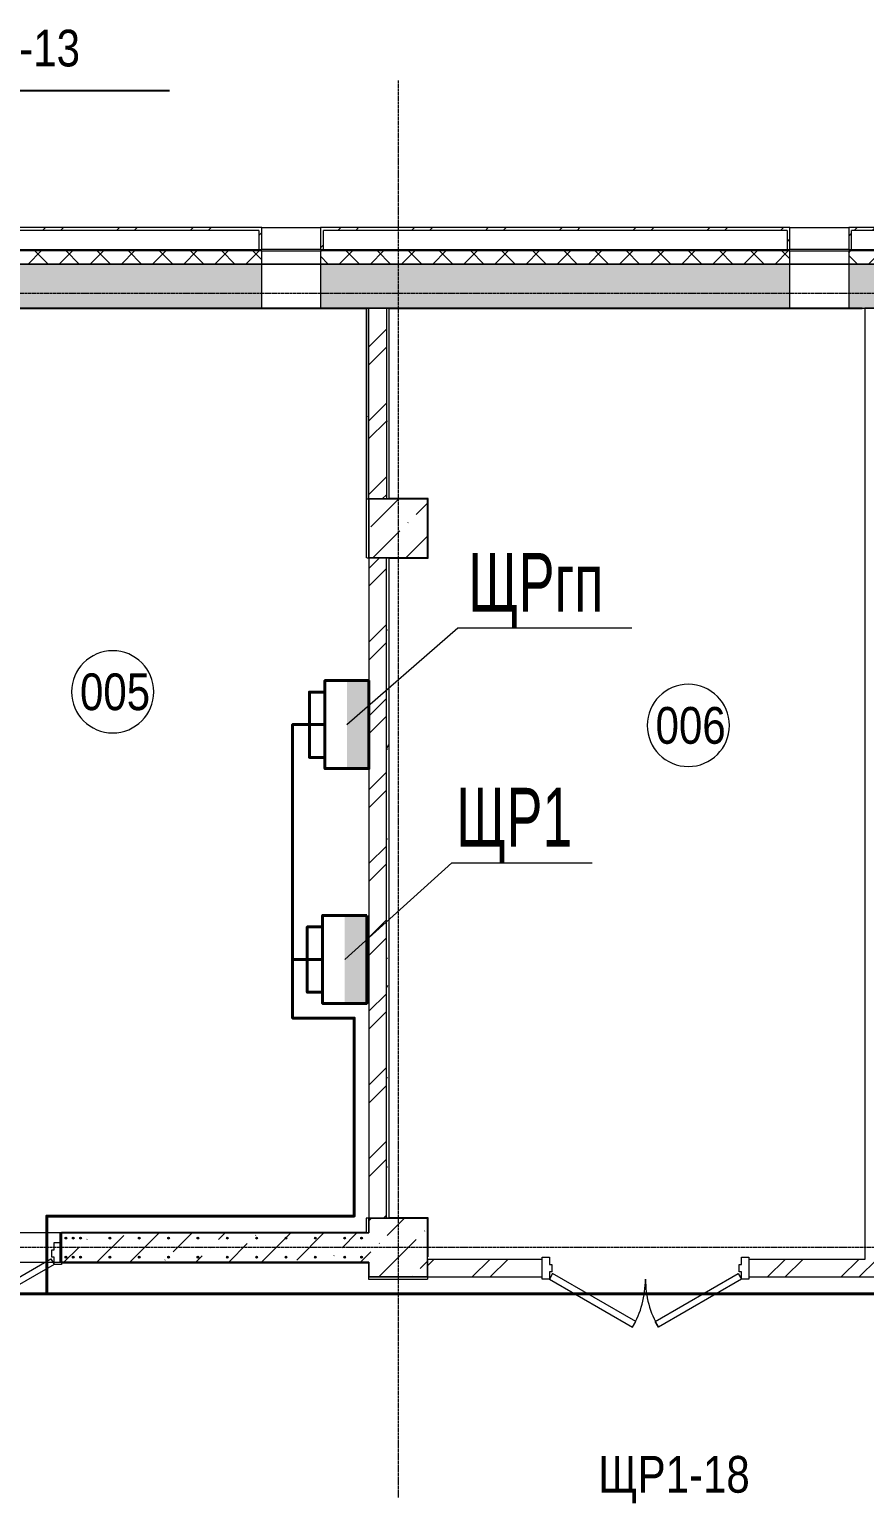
# Model space of a CAD drawing. Header units: metres. Extents: x -93142 to 227756, y -64772 to 286334.
# Drawn here: x 45548 to 51243, y -48929 to -38985 of the extents above; entities that cross this region are included whole.
import ezdxf
from ezdxf import colors
from ezdxf.entities.mleader import LeaderData, LeaderLine
from ezdxf.math import Vec2, Vec3

# ---------------------------------------------------------------- set-up
doc = ezdxf.new("R2010")
doc.units = ezdxf.units.M
doc.linetypes.add('ADSK_Линия сетки', pattern=[21, 12, -3, 3, -3])
doc.linetypes.add('Сверху_2_', pattern=[3.96875, 2.38125, -1.5875])
for name, color, linetype, lineweight in [('A-AREA-IDEN', 7, 'Continuous', 9), ('A-DETL-GENF', 7, 'Continuous', 5), ('A-DOOR', 7, 'Continuous', 5), ('A-DOOR-FRAM', 7, 'Continuous', 13), ('A-FLOR', 7, 'Continuous', 5), ('A-GLAZ', 7, 'Continuous', 5), ('A-WALL', 7, 'Continuous', 5), ('A-WALL-PATT', 7, 'Continuous', 18), ('I-WALL', 7, 'Continuous', 5), ('nadpisi', 84, 'Continuous', 13), ('S-COLS', 7, 'Continuous', 5), ('S-GRID', 7, 'Continuous', 9), ('S-RBAR', 7, 'Continuous', 5), ('раб осв', 7, 'Continuous', 40), ('ЭЛ', 250, 'Continuous', 50), ('Эл-свет раб.', 5, 'Continuous', 50), ('ЭЛ.сети', 5, 'Continuous', 100), ('ЭОМ', 7, 'Continuous', 40)]:
    doc.layers.add(name, color=color, linetype=linetype, lineweight=lineweight)
doc.styles.add('Arial', font='ARIALN.TTF', dxfattribs={"width": 0.8, "height": 2.5})
doc.styles.add('GOST Common_I_1', font='ARIALN.TTF', dxfattribs={"height": 300})
doc.styles.add('STYLE1', font='ARIALN.TTF', dxfattribs={"height": 250})
pattern_1 = [(45, (0, 0), (84.19025, 308.69666), [396.875, -79.375, 3.353, -76.022])]
pattern_2 = [(45, (0, 0), (-251.4472, 251.4472), []), (45, (0, 381), (-251.4472, 251.4472), [])]
pattern_3 = [(0, (0, 0), (812.8, 203.2), [33.528, -576.072, 33.528, -576.072, -3251.2]), (0, (0, 0), (812.8, 203.2), [-1219.2, 33.528, -1185.672, 33.528, -576.072, -1422.4]), (0, (0, 0), (812.8, 203.2), [-3048, 33.528, -372.872, 33.528, -982.472]), (120, (304.8, 101.6), (-582.37636, 602.30545), [33.528, -576.072, 33.528, -576.072, -3251.2]), (120, (304.8, 101.6), (-582.37636, 602.30545), [-1219.2, 33.528, -1185.672, 33.528, -576.072, -1422.4]), (120, (304.8, 101.6), (-582.37636, 602.30545), [-3048, 33.528, -372.872, 33.528, -982.472]), (240, (406.4, 508), (-230.42364, -805.50545), [33.528, -576.072, 33.528, -576.072, -3251.2]), (240, (406.4, 508), (-230.42364, -805.50545), [-1219.2, 33.528, -1185.672, 33.528, -576.072, -1422.4]), (240, (406.4, 508), (-230.42364, -805.50545), [-3048, 33.528, -372.872, 33.528, -982.472])]

# ---------------------------------------------------------------- blocks, each defined once
blk = doc.blocks.new('Окно-Квадратный проем - 400 x 1000_в_-156022-Цокольный этаж')
at = {"layer": 'A-GLAZ', "lineweight": 20}
for p, q in [((-208.2, -150), (-208.2, 150)), ((191.8, 150), (191.8, -150))]:
    blk.add_line(p, q, dxfattribs=at)
at = {"layer": 'A-GLAZ', "linetype": 'Сверху_2_', "lineweight": 20}
for p, q in [((-208.2, 150), (191.8, 150)), ((191.8, -150), (-208.2, -150))]:
    blk.add_line(p, q, dxfattribs=at)
blk = doc.blocks.new('ARM_дверь_проем - 1400 x 2200_в_-195152-Цокольный этаж')
at = {"layer": 'A-DETL-GENF', "linetype": 'Сверху_2_', "lineweight": 20}
for p, q in [((691.8, 100), (-708.2, 100)), ((-708.2, -100), (691.8, -100))]:
    blk.add_line(p, q, dxfattribs=at)
at = {"layer": 'A-DETL-GENF', "lineweight": 40}
for p, q in [((-708.2, 100), (-708.2, -100)), ((691.8, -100), (691.8, 100))]:
    blk.add_line(p, q, dxfattribs=at)
blk = doc.blocks.new('КДП АПК - КР_rvt-1-Цокольный этаж')
at = {"layer": 'A-WALL-PATT', "lineweight": 15}
h = blk.add_hatch(dxfattribs=at)
h.set_pattern_fill('FP_9', color=256, style=0, pattern_type=2)
h.set_pattern_definition(pattern_1)
h.paths.add_polyline_path([(56645.3, -40245.6), (56645.3, -39945.6), (54732.7, -39945.6), (54732.7, -40245.6)], flags=0)
h.paths.add_polyline_path([(54106.7, -40245.6), (54332.7, -40245.6), (54332.7, -39945.6), (51132.7, -39945.6), (51132.7, -40245.6)], flags=0)
h.paths.add_polyline_path([(50732.7, -40245.6), (50732.7, -39945.6), (47532.7, -39945.6), (47532.7, -40245.6), (50050.9, -40245.6)], flags=0)
h.paths.add_polyline_path([(47132.7, -40245.6), (47132.7, -39945.6), (44182.7, -39945.6), (44182.7, -40245.6), (45995.1, -40245.6)], flags=0)
h.paths.add_polyline_path([(43282.7, -40245.6), (43282.7, -39945.6), (40582.7, -39945.6), (40582.7, -40245.6), (41939.3, -40245.6)], flags=0)
h.paths.add_polyline_path([(39682.7, -40245.6), (39682.7, -39945.6), (37482.7, -39945.6), (37482.7, -40245.6), (37883.4, -40245.6)], flags=0)
h.paths.add_polyline_path([(36582.7, -40245.6), (36582.7, -39945.6), (33882.7, -39945.6), (33882.7, -40245.6)], flags=0)
h.paths.add_polyline_path([(32982.7, -40245.6), (32982.7, -39945.6), (32462.7, -39945.6), (32462.7, -40245.6)], flags=0)
h = blk.add_hatch(dxfattribs=at)
h.set_pattern_fill('FP_9', color=256, style=0, pattern_type=2)
h.set_pattern_definition(pattern_1)
h.paths.add_polyline_path([(47862.7, -46745.6), (47862.7, -46545.6), (45762.7, -46545.6), (45762.7, -46745.6), (45995.1, -46745.6)], flags=0)
h.paths.add_polyline_path([(44362.7, -46745.6), (44362.7, -46545.6), (42262.7, -46545.6), (42262.7, -46745.6), (43967.2, -46745.6)], flags=0)
at = {"layer": 'S-COLS', "lineweight": 15}
h = blk.add_hatch(dxfattribs=at)
h.set_pattern_fill('FP_9', color=256, style=0, pattern_type=2)
h.set_pattern_definition(pattern_1)
h.paths.add_polyline_path([(47862.7, -41945.6), (48262.7, -41945.6), (48262.7, -41545.6), (47862.7, -41545.6), (47862.7, -41785.3)], flags=0)
h = blk.add_hatch(dxfattribs=at)
h.set_pattern_fill('FP_9', color=256, style=0, pattern_type=2)
h.set_pattern_definition(pattern_1)
h.paths.add_polyline_path([(47862.7, -46845.6), (48262.7, -46845.6), (48262.7, -46445.6), (47862.7, -46445.6), (47862.7, -46745.6)], flags=0)
at = {"layer": 'S-RBAR', "lineweight": 15}
for points in [[(45797.7, -46586.6), (45803.7, -46580.6), (45797.7, -46574.6), (45791.7, -46580.6)], [(45847.7, -46586.6), (45853.7, -46580.6), (45847.7, -46574.6), (45841.7, -46580.6)], [(45897.7, -46586.6), (45903.7, -46580.6), (45897.7, -46574.6), (45891.7, -46580.6)], [(46097.7, -46586.6), (46103.7, -46580.6), (46097.7, -46574.6), (46091.7, -46580.6)], [(46297.7, -46586.6), (46303.7, -46580.6), (46297.7, -46574.6), (46291.7, -46580.6)], [(46497.7, -46586.6), (46503.7, -46580.6), (46497.7, -46574.6), (46491.7, -46580.6)], [(46697.7, -46586.6), (46703.7, -46580.6), (46697.7, -46574.6), (46691.7, -46580.6)], [(46897.7, -46586.6), (46903.7, -46580.6), (46897.7, -46574.6), (46891.7, -46580.6)], [(47097.7, -46586.6), (47103.7, -46580.6), (47097.7, -46574.6), (47091.7, -46580.6)], [(47297.7, -46586.6), (47303.7, -46580.6), (47297.7, -46574.6), (47291.7, -46580.6)], [(47497.7, -46586.6), (47503.7, -46580.6), (47497.7, -46574.6), (47491.7, -46580.6)], [(47697.7, -46586.6), (47703.7, -46580.6), (47697.7, -46574.6), (47691.7, -46580.6)], [(47812.7, -46586.6), (47818.7, -46580.6), (47812.7, -46574.6), (47806.7, -46580.6)], [(45797.7, -46716.6), (45803.7, -46710.6), (45797.7, -46704.6), (45791.7, -46710.6)], [(45847.7, -46716.6), (45853.7, -46710.6), (45847.7, -46704.6), (45841.7, -46710.6)], [(45897.7, -46716.6), (45903.7, -46710.6), (45897.7, -46704.6), (45891.7, -46710.6)], [(46097.7, -46716.6), (46103.7, -46710.6), (46097.7, -46704.6), (46091.7, -46710.6)], [(46297.7, -46716.6), (46303.7, -46710.6), (46297.7, -46704.6), (46291.7, -46710.6)], [(46497.7, -46716.6), (46503.7, -46710.6), (46497.7, -46704.6), (46491.7, -46710.6)], [(46697.7, -46716.6), (46703.7, -46710.6), (46697.7, -46704.6), (46691.7, -46710.6)], [(46897.7, -46716.6), (46903.7, -46710.6), (46897.7, -46704.6), (46891.7, -46710.6)], [(47097.7, -46716.6), (47103.7, -46710.6), (47097.7, -46704.6), (47091.7, -46710.6)], [(47297.7, -46716.6), (47303.7, -46710.6), (47297.7, -46704.6), (47291.7, -46710.6)], [(47497.7, -46716.6), (47503.7, -46710.6), (47497.7, -46704.6), (47491.7, -46710.6)], [(47697.7, -46716.6), (47703.7, -46710.6), (47697.7, -46704.6), (47691.7, -46710.6)], [(47812.7, -46716.6), (47818.7, -46710.6), (47812.7, -46704.6), (47806.7, -46710.6)]]:
    blk.add_hatch(color=256, dxfattribs=at).paths.add_polyline_path(points, flags=0)
h = blk.add_hatch(color=256, dxfattribs=at)
edge = h.paths.add_edge_path(flags=0)
edge.add_arc((45797.7, -46580.6), 6, 0, 360)
h = blk.add_hatch(color=256, dxfattribs=at)
edge = h.paths.add_edge_path(flags=0)
edge.add_arc((45847.7, -46580.6), 6, 0, 360)
h = blk.add_hatch(color=256, dxfattribs=at)
edge = h.paths.add_edge_path(flags=0)
edge.add_arc((45897.7, -46580.6), 6, 0, 360)
h = blk.add_hatch(color=256, dxfattribs=at)
edge = h.paths.add_edge_path(flags=0)
edge.add_arc((46097.7, -46580.6), 6, 0, 360)
h = blk.add_hatch(color=256, dxfattribs=at)
edge = h.paths.add_edge_path(flags=0)
edge.add_arc((46297.7, -46580.6), 6, 0, 360)
h = blk.add_hatch(color=256, dxfattribs=at)
edge = h.paths.add_edge_path(flags=0)
edge.add_arc((46497.7, -46580.6), 6, 0, 360)
h = blk.add_hatch(color=256, dxfattribs=at)
edge = h.paths.add_edge_path(flags=0)
edge.add_arc((46697.7, -46580.6), 6, 0, 360)
h = blk.add_hatch(color=256, dxfattribs=at)
edge = h.paths.add_edge_path(flags=0)
edge.add_arc((46897.7, -46580.6), 6, 0, 360)
h = blk.add_hatch(color=256, dxfattribs=at)
edge = h.paths.add_edge_path(flags=0)
edge.add_arc((47097.7, -46580.6), 6, 0, 360)
h = blk.add_hatch(color=256, dxfattribs=at)
edge = h.paths.add_edge_path(flags=0)
edge.add_arc((47297.7, -46580.6), 6, 0, 360)
h = blk.add_hatch(color=256, dxfattribs=at)
edge = h.paths.add_edge_path(flags=0)
edge.add_arc((47497.7, -46580.6), 6, 0, 360)
h = blk.add_hatch(color=256, dxfattribs=at)
edge = h.paths.add_edge_path(flags=0)
edge.add_arc((47697.7, -46580.6), 6, 0, 360)
h = blk.add_hatch(color=256, dxfattribs=at)
edge = h.paths.add_edge_path(flags=0)
edge.add_arc((47812.7, -46580.6), 6, 0, 360)
h = blk.add_hatch(color=256, dxfattribs=at)
edge = h.paths.add_edge_path(flags=0)
edge.add_arc((45797.7, -46710.6), 6, 0, 360)
h = blk.add_hatch(color=256, dxfattribs=at)
edge = h.paths.add_edge_path(flags=0)
edge.add_arc((45847.7, -46710.6), 6, 0, 360)
h = blk.add_hatch(color=256, dxfattribs=at)
edge = h.paths.add_edge_path(flags=0)
edge.add_arc((45897.7, -46710.6), 6, 0, 360)
h = blk.add_hatch(color=256, dxfattribs=at)
edge = h.paths.add_edge_path(flags=0)
edge.add_arc((46097.7, -46710.6), 6, 0, 360)
h = blk.add_hatch(color=256, dxfattribs=at)
edge = h.paths.add_edge_path(flags=0)
edge.add_arc((46297.7, -46710.6), 6, 0, 360)
h = blk.add_hatch(color=256, dxfattribs=at)
edge = h.paths.add_edge_path(flags=0)
edge.add_arc((46497.7, -46710.6), 6, 0, 360)
h = blk.add_hatch(color=256, dxfattribs=at)
edge = h.paths.add_edge_path(flags=0)
edge.add_arc((46697.7, -46710.6), 6, 0, 360)
h = blk.add_hatch(color=256, dxfattribs=at)
edge = h.paths.add_edge_path(flags=0)
edge.add_arc((46897.7, -46710.6), 6, 0, 360)
h = blk.add_hatch(color=256, dxfattribs=at)
edge = h.paths.add_edge_path(flags=0)
edge.add_arc((47097.7, -46710.6), 6, 0, 360)
h = blk.add_hatch(color=256, dxfattribs=at)
edge = h.paths.add_edge_path(flags=0)
edge.add_arc((47297.7, -46710.6), 6, 0, 360)
h = blk.add_hatch(color=256, dxfattribs=at)
edge = h.paths.add_edge_path(flags=0)
edge.add_arc((47497.7, -46710.6), 6, 0, 360)
h = blk.add_hatch(color=256, dxfattribs=at)
edge = h.paths.add_edge_path(flags=0)
edge.add_arc((47697.7, -46710.6), 6, 0, 360)
h = blk.add_hatch(color=256, dxfattribs=at)
edge = h.paths.add_edge_path(flags=0)
edge.add_arc((47812.7, -46710.6), 6, 0, 360)
at = {"layer": 'I-WALL', "lineweight": 15}
for p, q in [((47132.7, -39945.6), (44182.7, -39945.6)), ((47132.7, -40245.6), (47132.7, -39945.6)), ((47132.7, -39945.6), (47532.7, -39945.6)), ((50732.7, -39945.6), (47532.7, -39945.6)), ((47532.7, -39945.6), (47532.7, -40245.6)), ((50732.7, -40245.6), (50732.7, -39945.6)), ((50732.7, -39945.6), (51132.7, -39945.6)), ((54332.7, -39945.6), (51132.7, -39945.6)), ((51132.7, -39945.6), (51132.7, -40245.6)), ((44182.7, -40245.6), (47132.7, -40245.6)), ((47532.7, -40245.6), (47132.7, -40245.6)), ((47532.7, -40245.6), (50732.7, -40245.6)), ((51132.7, -40245.6), (50732.7, -40245.6)), ((51132.7, -40245.6), (54332.7, -40245.6)), ((47862.7, -46545.6), (45762.7, -46545.6)), ((45762.7, -46745.6), (47862.7, -46745.6))]:
    blk.add_line(p, q, dxfattribs=at)
at = {"layer": 'S-COLS', "lineweight": 15}
for p, q in [((48262.7, -41545.6), (47862.7, -41545.6)), ((47862.7, -41545.6), (47862.7, -41945.6)), ((48262.7, -41945.6), (48262.7, -41545.6)), ((47862.7, -41945.6), (48262.7, -41945.6)), ((48262.7, -46445.6), (47862.7, -46445.6)), ((47862.7, -46445.6), (47862.7, -46545.6)), ((48262.7, -46845.6), (48262.7, -46445.6)), ((47862.7, -46745.6), (47862.7, -46845.6)), ((47862.7, -46845.6), (48262.7, -46845.6))]:
    blk.add_line(p, q, dxfattribs=at)
at = {"layer": 'S-RBAR', "lineweight": 15}
for p, q in [((45797.7, -46574.6), (45791.7, -46580.6)), ((45791.7, -46580.6), (45797.7, -46586.6)), ((45803.7, -46580.6), (45797.7, -46574.6)), ((45797.7, -46586.6), (45803.7, -46580.6)), ((45847.7, -46574.6), (45841.7, -46580.6)), ((45841.7, -46580.6), (45847.7, -46586.6)), ((45853.7, -46580.6), (45847.7, -46574.6)), ((45847.7, -46586.6), (45853.7, -46580.6)), ((45897.7, -46574.6), (45891.7, -46580.6)), ((45891.7, -46580.6), (45897.7, -46586.6)), ((45903.7, -46580.6), (45897.7, -46574.6)), ((45897.7, -46586.6), (45903.7, -46580.6)), ((46097.7, -46574.6), (46091.7, -46580.6)), ((46091.7, -46580.6), (46097.7, -46586.6)), ((46103.7, -46580.6), (46097.7, -46574.6)), ((46097.7, -46586.6), (46103.7, -46580.6)), ((46297.7, -46574.6), (46291.7, -46580.6)), ((46291.7, -46580.6), (46297.7, -46586.6)), ((46303.7, -46580.6), (46297.7, -46574.6)), ((46297.7, -46586.6), (46303.7, -46580.6)), ((46497.7, -46574.6), (46491.7, -46580.6)), ((46491.7, -46580.6), (46497.7, -46586.6)), ((46503.7, -46580.6), (46497.7, -46574.6)), ((46497.7, -46586.6), (46503.7, -46580.6)), ((46697.7, -46574.6), (46691.7, -46580.6)), ((46691.7, -46580.6), (46697.7, -46586.6)), ((46703.7, -46580.6), (46697.7, -46574.6)), ((46697.7, -46586.6), (46703.7, -46580.6)), ((46897.7, -46574.6), (46891.7, -46580.6)), ((46891.7, -46580.6), (46897.7, -46586.6)), ((46903.7, -46580.6), (46897.7, -46574.6)), ((46897.7, -46586.6), (46903.7, -46580.6)), ((47097.7, -46574.6), (47091.7, -46580.6)), ((47091.7, -46580.6), (47097.7, -46586.6)), ((47103.7, -46580.6), (47097.7, -46574.6)), ((47097.7, -46586.6), (47103.7, -46580.6)), ((47297.7, -46574.6), (47291.7, -46580.6)), ((47291.7, -46580.6), (47297.7, -46586.6)), ((47303.7, -46580.6), (47297.7, -46574.6)), ((47297.7, -46586.6), (47303.7, -46580.6)), ((47497.7, -46574.6), (47491.7, -46580.6)), ((47491.7, -46580.6), (47497.7, -46586.6)), ((47503.7, -46580.6), (47497.7, -46574.6)), ((47497.7, -46586.6), (47503.7, -46580.6)), ((47697.7, -46574.6), (47691.7, -46580.6)), ((47691.7, -46580.6), (47697.7, -46586.6)), ((47703.7, -46580.6), (47697.7, -46574.6)), ((47697.7, -46586.6), (47703.7, -46580.6)), ((47812.7, -46574.6), (47806.7, -46580.6)), ((47806.7, -46580.6), (47812.7, -46586.6)), ((47818.7, -46580.6), (47812.7, -46574.6)), ((47812.7, -46586.6), (47818.7, -46580.6)), ((45797.7, -46704.6), (45791.7, -46710.6)), ((45791.7, -46710.6), (45797.7, -46716.6)), ((45803.7, -46710.6), (45797.7, -46704.6)), ((45797.7, -46716.6), (45803.7, -46710.6)), ((45847.7, -46704.6), (45841.7, -46710.6)), ((45841.7, -46710.6), (45847.7, -46716.6)), ((45853.7, -46710.6), (45847.7, -46704.6)), ((45847.7, -46716.6), (45853.7, -46710.6)), ((45897.7, -46704.6), (45891.7, -46710.6)), ((45891.7, -46710.6), (45897.7, -46716.6)), ((45903.7, -46710.6), (45897.7, -46704.6)), ((45897.7, -46716.6), (45903.7, -46710.6)), ((46097.7, -46704.6), (46091.7, -46710.6)), ((46091.7, -46710.6), (46097.7, -46716.6)), ((46103.7, -46710.6), (46097.7, -46704.6)), ((46097.7, -46716.6), (46103.7, -46710.6)), ((46297.7, -46704.6), (46291.7, -46710.6)), ((46291.7, -46710.6), (46297.7, -46716.6)), ((46303.7, -46710.6), (46297.7, -46704.6)), ((46297.7, -46716.6), (46303.7, -46710.6)), ((46497.7, -46704.6), (46491.7, -46710.6)), ((46491.7, -46710.6), (46497.7, -46716.6)), ((46503.7, -46710.6), (46497.7, -46704.6)), ((46497.7, -46716.6), (46503.7, -46710.6)), ((46697.7, -46704.6), (46691.7, -46710.6)), ((46691.7, -46710.6), (46697.7, -46716.6)), ((46703.7, -46710.6), (46697.7, -46704.6)), ((46697.7, -46716.6), (46703.7, -46710.6)), ((46897.7, -46704.6), (46891.7, -46710.6)), ((46891.7, -46710.6), (46897.7, -46716.6)), ((46903.7, -46710.6), (46897.7, -46704.6)), ((46897.7, -46716.6), (46903.7, -46710.6)), ((47097.7, -46704.6), (47091.7, -46710.6)), ((47091.7, -46710.6), (47097.7, -46716.6)), ((47103.7, -46710.6), (47097.7, -46704.6)), ((47097.7, -46716.6), (47103.7, -46710.6)), ((47297.7, -46704.6), (47291.7, -46710.6)), ((47291.7, -46710.6), (47297.7, -46716.6)), ((47303.7, -46710.6), (47297.7, -46704.6)), ((47297.7, -46716.6), (47303.7, -46710.6)), ((47497.7, -46704.6), (47491.7, -46710.6)), ((47491.7, -46710.6), (47497.7, -46716.6)), ((47503.7, -46710.6), (47497.7, -46704.6)), ((47497.7, -46716.6), (47503.7, -46710.6)), ((47697.7, -46704.6), (47691.7, -46710.6)), ((47691.7, -46710.6), (47697.7, -46716.6)), ((47703.7, -46710.6), (47697.7, -46704.6)), ((47697.7, -46716.6), (47703.7, -46710.6)), ((47812.7, -46704.6), (47806.7, -46710.6)), ((47806.7, -46710.6), (47812.7, -46716.6)), ((47818.7, -46710.6), (47812.7, -46704.6)), ((47812.7, -46716.6), (47818.7, -46710.6))]:
    blk.add_line(p, q, dxfattribs=at)
for centre in [(45797.7, -46580.6), (45847.7, -46580.6), (45897.7, -46580.6), (46097.7, -46580.6), (46297.7, -46580.6), (46497.7, -46580.6), (46697.7, -46580.6), (46897.7, -46580.6), (47097.7, -46580.6), (47297.7, -46580.6), (47497.7, -46580.6), (47697.7, -46580.6), (47812.7, -46580.6), (45797.7, -46710.6), (45847.7, -46710.6), (45897.7, -46710.6), (46097.7, -46710.6), (46297.7, -46710.6), (46497.7, -46710.6), (46697.7, -46710.6), (46897.7, -46710.6), (47097.7, -46710.6), (47297.7, -46710.6), (47497.7, -46710.6), (47697.7, -46710.6), (47812.7, -46710.6)]:
    blk.add_circle(centre, 6, dxfattribs=at)
at = {"lineweight": 15}
for name, p in [('Окно-Квадратный проем - 400 x 1000_в_-156022-Цокольный этаж', (47340.8, -40095.6)), ('Окно-Квадратный проем - 400 x 1000_в_-156022-Цокольный этаж', (50940.8, -40095.6)), ('ARM_дверь_проем - 1400 x 2200_в_-195152-Цокольный этаж', (45070.8, -46645.6))]:
    blk.add_blockref(name, p, dxfattribs=at)
blk = doc.blocks.new('Дверь-ВНУТРЕННЯЯ - ДГ 21-14-1577430-Цокольный этаж')
at = {"layer": 'A-DOOR', "lineweight": 15}
for p, q in [((-632.5, -42.4), (-655, -81.3)), ((-655, -81.3), (-87.8, -408.8)), ((-65.3, -369.9), (-632.5, -42.4)), ((65.3, -369.9), (632.5, -42.4)), ((655, -81.3), (87.8, -408.8)), ((632.5, -42.4), (655, -81.3)), ((-87.8, -408.8), (-65.3, -369.9)), ((87.8, -408.8), (65.3, -369.9))]:
    blk.add_line(p, q, dxfattribs=at)
for centre, start, end in [((-655, -81.3), 330, 360), ((655, -81.3), 180, 210)]:
    blk.add_arc(centre, 655, start, end, dxfattribs=at)
at = {"layer": 'A-DOOR-FRAM', "lineweight": 15}
for p, q in [((-705, 68.6), (-655, 68.6)), ((-705, -81.3), (-705, 68.6)), ((-655, 68.6), (-655, 19.4)), ((-655, 19.4), (-639.1, 19.4)), ((-639.1, 19.4), (-639.1, -31.6)), ((639.1, 19.4), (655, 19.4)), ((639.1, -31.6), (639.1, 19.4)), ((655, 68.6), (705, 68.6)), ((655, 19.4), (655, 68.6)), ((705, 68.6), (705, -81.3)), ((-655, -81.3), (-705, -81.3)), ((-655, -31.6), (-655, -81.3)), ((-639.1, -31.6), (-655, -31.6)), ((655, -31.6), (639.1, -31.6)), ((655, -81.3), (655, -31.6)), ((705, -81.3), (655, -81.3))]:
    blk.add_line(p, q, dxfattribs=at)
blk = doc.blocks.new('Дверь-ВНУТРЕННЯЯ - ДГ 21-14-1577472-Цокольный этаж')
at = {"layer": 'A-DOOR', "lineweight": 13}
for p, q in [((-632.5, -82.4), (-655, -121.3)), ((-65.3, -409.9), (-632.5, -82.4)), ((65.3, -409.9), (632.5, -82.4)), ((632.5, -82.4), (655, -121.3)), ((-655, -121.3), (-87.8, -448.8)), ((655, -121.3), (87.8, -448.8)), ((-87.8, -448.8), (-65.3, -409.9)), ((87.8, -448.8), (65.3, -409.9))]:
    blk.add_line(p, q, dxfattribs=at)
at = {"layer": 'A-DOOR'}
for centre, start, end in [((-655, -121.3), 330, 360), ((655, -121.3), 180, 210)]:
    blk.add_arc(centre, 655, start, end, dxfattribs=at)
at = {"layer": 'A-DOOR-FRAM'}
for p, q in [((-705, 28.6), (-655, 28.6)), ((-705, -121.3), (-705, 28.6)), ((-655, 28.6), (-655, -20.6)), ((655, 28.6), (705, 28.6)), ((655, -20.6), (655, 28.6)), ((705, 28.6), (705, -121.3)), ((-655, -20.6), (-639.1, -20.6)), ((-655, -71.6), (-655, -121.3)), ((-639.1, -71.6), (-655, -71.6)), ((-639.1, -20.6), (-639.1, -71.6)), ((639.1, -20.6), (655, -20.6)), ((639.1, -71.6), (639.1, -20.6)), ((655, -71.6), (639.1, -71.6)), ((655, -121.3), (655, -71.6)), ((-655, -121.3), (-705, -121.3)), ((705, -121.3), (655, -121.3))]:
    blk.add_line(p, q, dxfattribs=at)
blk = doc.blocks.new('ПСС_Марка_помещения - Имя_2_5мм-224473-Цокольный этаж')
at = {"layer": 'A-AREA-IDEN'}
for start, end in [(360, 180), (180, 360)]:
    blk.add_arc((-0.07, 0.04), 3.5, start, end, dxfattribs=at)
blk = doc.blocks.new('_None')

msp = doc.modelspace()

# ---------------------------------------------------------------- hatches: boundary and pattern name
at = {"layer": 'A-WALL-PATT', "lineweight": 15}
h = msp.add_hatch(dxfattribs=at)
h.set_pattern_fill('FP_1', color=256, style=0, pattern_type=2)
h.set_pattern_definition(pattern_2)
h.paths.add_polyline_path([(54332.6532, -40485.6443), (54332.6532, -40335.6443), (51132.6532, -40335.6443), (51132.6532, -40485.6443), (51152.6532, -40485.6443), (51152.6532, -40355.6443), (54312.6532, -40355.6443), (54312.6532, -40485.6443)], flags=0)
h.paths.add_polyline_path([(54732.6532, -40485.6443), (54752.6532, -40485.6443), (54752.6532, -40355.6443), (56645.3477, -40355.6443), (56645.3477, -40335.6443), (54732.6532, -40335.6443), (54732.6532, -40370.8192)], flags=0)
h.paths.add_polyline_path([(50732.6532, -40485.6443), (50732.6532, -40335.6443), (47532.6532, -40335.6443), (47532.6532, -40485.6443), (47552.6532, -40485.6443), (47552.6532, -40355.6443), (50712.6532, -40355.6443), (50712.6532, -40485.6443)], flags=0)
h.paths.add_polyline_path([(47112.6532, -40485.6443), (47132.6532, -40485.6443), (47132.6532, -40335.6443), (44182.6532, -40335.6443), (44182.6532, -40485.6443), (44202.6532, -40485.6443), (44202.6532, -40355.6443), (47112.6532, -40355.6443), (47112.6532, -40370.8192)], flags=0)
h.paths.add_polyline_path([(43282.6532, -40485.6443), (43282.6532, -40335.6443), (40582.6532, -40335.6443), (40582.6532, -40485.6443), (40602.6532, -40485.6443), (40602.6532, -40355.6443), (43262.6532, -40355.6443), (43262.6532, -40485.6443)], flags=0)
h.paths.add_polyline_path([(39682.6532, -40485.6443), (39682.6532, -40335.6443), (37482.6532, -40335.6443), (37482.6532, -40485.6443), (37502.6532, -40485.6443), (37502.6532, -40355.6443), (39662.6532, -40355.6443), (39662.6532, -40485.6443)], flags=0)
h.paths.add_polyline_path([(33902.6532, -40485.6443), (33902.6532, -40355.6443), (36562.6532, -40355.6443), (36562.6532, -40485.6443), (36582.6532, -40485.6443), (36582.6532, -40335.6443), (33882.6532, -40335.6443), (33882.6532, -40485.6443)], flags=0)
h.paths.add_polyline_path([(32962.6532, -40485.6443), (32982.6532, -40485.6443), (32982.6532, -40335.6443), (32462.6532, -40335.6443), (32462.6532, -40355.6443), (32962.6532, -40355.6443), (32962.6532, -40370.8192)], flags=0)
at = {"layer": 'A-WALL-PATT', "lineweight": 15, "true_color": 0x787878}
h = msp.add_hatch(dxfattribs=at)
h.set_pattern_fill('FP_4', color=8, style=0, pattern_type=2)
h.set_pattern_definition([(45, (0, 0), (-106.06602, 106.06602), []), (135, (0, 0), (-106.06602, -106.06602), [])])
h.paths.add_polyline_path([(56645.3477, -40585.6443), (56645.3477, -40495.6443), (54732.6532, -40495.6443), (54732.6532, -40585.6443), (56641.5846, -40585.6443)], flags=0)
h.paths.add_polyline_path([(54106.7014, -40585.6443), (54332.6532, -40585.6443), (54332.6532, -40495.6443), (51132.6532, -40495.6443), (51132.6532, -40585.6443), (52078.7948, -40585.6443)], flags=0)
h.paths.add_polyline_path([(50732.6532, -40585.6443), (50732.6532, -40495.6443), (47532.6532, -40495.6443), (47532.6532, -40585.6443), (50050.8882, -40585.6443)], flags=0)
h.paths.add_polyline_path([(47132.6532, -40585.6443), (47132.6532, -40495.6443), (44182.6532, -40495.6443), (44182.6532, -40585.6443), (45995.0751, -40585.6443)], flags=0)
h.paths.add_polyline_path([(43282.6532, -40585.6443), (43282.6532, -40495.6443), (40582.6532, -40495.6443), (40582.6532, -40585.6443), (41939.2619, -40585.6443)], flags=0)
h.paths.add_polyline_path([(39682.6532, -40585.6443), (39682.6532, -40495.6443), (37482.6532, -40495.6443), (37482.6532, -40585.6443), (37883.4488, -40585.6443)], flags=0)
h.paths.add_polyline_path([(36582.6532, -40585.6443), (36582.6532, -40495.6443), (33882.6532, -40495.6443), (33882.6532, -40585.6443), (35855.5422, -40585.6443)], flags=0)
h.paths.add_polyline_path([(32462.6532, -40585.6443), (32982.6532, -40585.6443), (32982.6532, -40495.6443), (32462.6532, -40495.6443)], flags=0)
at = {"layer": 'A-WALL-PATT', "lineweight": 15}
h = msp.add_hatch(dxfattribs=at)
h.set_pattern_fill('FP_2', color=256, style=0, pattern_type=2)
h.set_pattern_definition(pattern_3)
h.paths.add_polyline_path([(47844.6532, -40888.6443), (47844.6532, -40885.6443), (44317.6532, -40885.6443), (44317.6532, -40888.6443), (45995.0751, -40888.6443)], flags=0)
h = msp.add_hatch(dxfattribs=at)
h.set_pattern_fill('FP_2', color=256, style=0, pattern_type=2)
h.set_pattern_definition(pattern_3)
h.paths.add_polyline_path([(47862.6532, -42185.5311), (47862.6532, -40885.6443), (47847.6532, -40885.6443), (47847.6532, -42185.5311)], flags=0)
h = msp.add_hatch(dxfattribs=at)
h.set_pattern_fill('FP_1', color=256, style=0, pattern_type=2)
h.set_pattern_definition(pattern_2)
h.paths.add_polyline_path([(47862.6532, -42185.6443), (47982.6532, -42185.6443), (47982.6532, -40885.6443), (47862.6532, -40885.6443), (47862.6532, -41785.3332)], flags=0)
h = msp.add_hatch(dxfattribs=at)
h.set_pattern_fill('FP_2', color=256, style=0, pattern_type=2)
h.set_pattern_definition(pattern_3)
h.paths.add_polyline_path([(47997.6532, -42185.6443), (47997.6532, -40885.6443), (47982.6532, -40885.6443), (47982.6532, -42185.6443)], flags=0)
h = msp.add_hatch(dxfattribs=at)
h.set_pattern_fill('FP_2', color=256, style=0, pattern_type=2)
h.set_pattern_definition(pattern_3)
h.paths.add_polyline_path([(48022.9817, -40888.6443), (51224.6532, -40888.6443), (51224.6532, -40885.6443), (47997.6532, -40885.6443), (47997.6532, -40888.6443), (48000.6532, -40888.6443)], flags=0)
h = msp.add_hatch(dxfattribs=at)
h.set_pattern_fill('FP_1', color=256, style=0, pattern_type=2)
h.set_pattern_definition(pattern_2)
h.paths.add_polyline_path([(47982.6532, -47085.6443), (47982.6532, -42585.6443), (47862.6532, -42585.6443), (47862.6532, -47085.6443)], flags=0)
h = msp.add_hatch(dxfattribs=at)
h.set_pattern_fill('FP_2', color=256, style=0, pattern_type=2)
h.set_pattern_definition(pattern_3)
h.paths.add_polyline_path([(47997.6532, -47085.6443), (47997.6532, -42585.6443), (47982.6532, -42585.6443), (47982.6532, -47085.6443)], flags=0)
h = msp.add_hatch(dxfattribs=at)
h.set_pattern_fill('FP_2', color=256, style=0, pattern_type=2)
h.set_pattern_definition(pattern_3)
h.paths.add_polyline_path([(45995.0751, -47185.6443), (47844.6532, -47185.6443), (47844.6532, -47182.6443), (45767.6532, -47182.6443), (45767.6532, -47185.6443)], flags=0)
h.paths.add_polyline_path([(44357.6532, -47185.6443), (44357.6532, -47182.6443), (44320.6532, -47182.6443), (44320.6532, -47185.6443)], flags=0)
h = msp.add_hatch(dxfattribs=at)
h.set_pattern_fill('FP_2', color=256, style=0, pattern_type=2)
h.set_pattern_definition(pattern_3)
h.paths.add_polyline_path([(45995.0751, -47388.6443), (47859.6532, -47388.6443), (47859.6532, -47385.6443), (45767.6532, -47385.6443), (45767.6532, -47388.6443)], flags=0)
h.paths.add_polyline_path([(42262.6532, -47388.6443), (44357.6532, -47388.6443), (44357.6532, -47385.6443), (42262.6532, -47385.6443)], flags=0)
h = msp.add_hatch(dxfattribs=at)
h.set_pattern_fill('FP_1', color=256, style=0, pattern_type=2)
h.set_pattern_definition(pattern_2)
h.paths.add_polyline_path([(53862.6532, -47485.6443), (53862.6532, -47365.6443), (53342.6532, -47365.6443), (53342.6532, -47485.6443)], flags=0)
h.paths.add_polyline_path([(51932.6532, -47485.6443), (51932.6532, -47365.6443), (50452.6532, -47365.6443), (50452.6532, -47485.6443)], flags=0)
h.paths.add_polyline_path([(49042.6532, -47485.6443), (49042.6532, -47365.6443), (48262.6532, -47365.6443), (48262.6532, -47485.6443)], flags=0)
at = {"layer": 'ЭОМ', "ltscale": 100}
h = msp.add_hatch(color=256, dxfattribs=at)
h.dxf.hatch_style = 1
h.paths.add_polyline_path([(47862.6532, -43422.4716), (47712.6532, -43422.4716), (47712.6532, -44022.4716), (47862.6532, -44022.4716)])
h = msp.add_hatch(color=256, dxfattribs=at)
h.dxf.hatch_style = 1
h.paths.add_polyline_path([(47847.6532, -45022.4716), (47697.6532, -45022.4716), (47697.6532, -45622.4716), (47847.6532, -45622.4716)])

# ---------------------------------------------------------------- linework, layer by layer
at = {"layer": 'A-FLOR', "lineweight": 15}
for p, q in [((51224.6532, -40885.6443), (51242.6532, -40885.6443)), ((45767.6532, -47185.6443), (45767.6532, -47250.6443)), ((48262.6532, -47365.6443), (48262.6532, -47347.6443))]:
    msp.add_line(p, q, dxfattribs=at)
at = {"layer": 'A-WALL', "lineweight": 15}
for p, q in [((47112.6532, -40355.6443), (44202.6532, -40355.6443)), ((47112.6532, -40355.6443), (47112.6532, -40485.6443)), ((50712.6532, -40355.6443), (47552.6532, -40355.6443)), ((47552.6532, -40485.6443), (47552.6532, -40355.6443)), ((50712.6532, -40355.6443), (50712.6532, -40485.6443)), ((54312.6532, -40355.6443), (51152.6532, -40355.6443)), ((51152.6532, -40485.6443), (51152.6532, -40355.6443)), ((51224.6532, -40885.6443), (44182.6532, -40885.6443)), ((44320.6532, -40888.6443), (47844.6532, -40888.6443)), ((47844.6532, -40888.6443), (47844.6532, -42585.5311)), ((47847.6532, -42185.5311), (47847.6532, -40885.6443)), ((47862.6532, -42185.5311), (47862.6532, -40885.6443)), ((47982.6532, -40885.6443), (47982.6532, -42182.6443)), ((47997.6532, -40885.6443), (47997.6532, -42185.6443)), ((48000.6532, -40888.6443), (51224.6532, -40888.6443)), ((48000.6532, -42182.6443), (48000.6532, -40888.6443)), ((51242.6532, -40885.6443), (51242.6532, -47365.6443)), ((56645.3477, -40885.6443), (51242.6532, -40885.6443)), ((47844.6532, -42185.5311), (47862.6532, -42185.5311)), ((47862.6532, -42585.5311), (47862.6532, -42185.5311)), ((47862.6532, -42185.6443), (48262.6532, -42185.6443)), ((47982.6532, -42185.6443), (47982.6532, -42182.6443)), ((48265.6532, -42182.6443), (48000.6532, -42182.6443)), ((48262.6532, -42185.6443), (48262.6532, -42585.6443)), ((48265.6532, -42588.6443), (48265.6532, -42182.6443)), ((47847.6532, -42585.5311), (47862.6532, -42585.5311)), ((47862.6532, -42585.6443), (47862.6532, -47085.6443)), ((48262.6532, -42585.6443), (47862.6532, -42585.6443)), ((47982.6532, -47085.6443), (47982.6532, -42585.6443)), ((47997.6532, -42585.6443), (47997.6532, -47085.6443)), ((48000.6532, -47082.6443), (48000.6532, -42588.6443)), ((48000.6532, -42588.6443), (48265.6532, -42588.6443)), ((47844.6532, -47085.8012), (47844.6532, -47182.6443)), ((47862.6532, -47085.8012), (47844.6532, -47085.8012)), ((47862.6532, -47085.6443), (48262.6532, -47085.6443)), ((47862.6532, -47185.6443), (47862.6532, -47085.8012)), ((48265.6532, -47082.6443), (48000.6532, -47082.6443)), ((48262.6532, -47085.6443), (48262.6532, -47347.6443)), ((48265.6532, -47347.6443), (48265.6532, -47082.6443)), ((47844.6532, -47182.6443), (45767.6532, -47182.6443)), ((45767.6532, -47182.6443), (45767.6532, -47185.6443)), ((45767.6532, -47185.6443), (47862.6532, -47185.6443)), ((47844.6532, -47182.6443), (47844.6532, -47185.6443)), ((47862.6532, -47385.6443), (45767.6532, -47385.6443)), ((45767.6532, -47388.6443), (47859.6532, -47388.6443)), ((47859.6532, -47388.6443), (47859.6532, -47500.6443)), ((47862.6532, -47485.6443), (47862.6532, -47385.6443)), ((48262.6532, -47365.6443), (48262.6532, -47500.6443)), ((49042.6532, -47365.6443), (48262.6532, -47365.6443)), ((51242.6532, -47365.6443), (50452.6532, -47365.6443)), ((47862.6532, -47485.6443), (47859.6532, -47485.6443)), ((47859.6532, -47500.6443), (48262.6532, -47500.6443)), ((48262.6532, -47485.6443), (47862.6532, -47485.6443)), ((48262.6532, -47485.6443), (49042.6532, -47485.6443)), ((50452.6532, -47485.6443), (51932.6532, -47485.6443))]:
    msp.add_line(p, q, dxfattribs=at)
at = {"layer": 'I-WALL', "lineweight": 15}
for p, q in [((47132.6532, -40335.6443), (44182.6532, -40335.6443)), ((47132.6532, -40485.6443), (47132.6532, -40335.6443)), ((47132.6532, -40335.6443), (47532.6532, -40335.6443)), ((50732.6532, -40335.6443), (47532.6532, -40335.6443)), ((47532.6532, -40335.6443), (47532.6532, -40485.6443)), ((50732.6532, -40485.6443), (50732.6532, -40335.6443)), ((50732.6532, -40335.6443), (51132.6532, -40335.6443)), ((54332.6532, -40335.6443), (51132.6532, -40335.6443)), ((51132.6532, -40335.6443), (51132.6532, -40485.6443)), ((44182.6532, -40485.6443), (47132.6532, -40485.6443)), ((47132.6532, -40495.6443), (44182.6532, -40495.6443)), ((47532.6532, -40485.6443), (47132.6532, -40485.6443)), ((47132.6532, -40585.6443), (47132.6532, -40495.6443)), ((47132.6532, -40495.6443), (47532.6532, -40495.6443)), ((47532.6532, -40485.6443), (50732.6532, -40485.6443)), ((50732.6532, -40495.6443), (47532.6532, -40495.6443)), ((47532.6532, -40495.6443), (47532.6532, -40585.6443)), ((51132.6532, -40485.6443), (50732.6532, -40485.6443)), ((50732.6532, -40585.6443), (50732.6532, -40495.6443)), ((50732.6532, -40495.6443), (51132.6532, -40495.6443)), ((51132.6532, -40485.6443), (54332.6532, -40485.6443)), ((54332.6532, -40495.6443), (51132.6532, -40495.6443)), ((51132.6532, -40495.6443), (51132.6532, -40585.6443)), ((44182.6532, -40585.6443), (47132.6532, -40585.6443)), ((47532.6532, -40585.6443), (47132.6532, -40585.6443)), ((47532.6532, -40585.6443), (50732.6532, -40585.6443)), ((51132.6532, -40585.6443), (50732.6532, -40585.6443)), ((51132.6532, -40585.6443), (54332.6532, -40585.6443))]:
    msp.add_line(p, q, dxfattribs=at)
at = {"layer": 'S-GRID', "linetype": 'ADSK_Линия сетки', "lineweight": 15}
for p, q in [((48062.6532, -39335.6443), (48062.6532, -63954.6071)), ((94527.9128, -40785.6443), (29247.2594, -40785.6443)), ((94527.9128, -47285.6443), (28964.2024, -47285.6443))]:
    msp.add_line(p, q, dxfattribs=at)
at = {"layer": 'раб осв', "color": 0, "lineweight": 40, "ltscale": 100}
for points in [[(47562.6532, -43500.9752), (47457.5365, -43500.9752), (47457.5365, -43722.4716), (47562.6532, -43722.4716), (47457.5365, -43722.4716), (47457.5365, -43946.1697), (47562.6532, -43946.1697)], [(47547.6532, -45100.9752), (47442.5365, -45100.9752), (47442.5365, -45322.4716), (47547.6532, -45322.4716), (47442.5365, -45322.4716), (47442.5365, -45546.1697), (47547.6532, -45546.1697)]]:
    msp.add_lwpolyline(points, dxfattribs=at)
at = {"layer": 'ЭЛ', "color": 7, "lineweight": 25}
msp.add_line((46502.9391, -39403.9445), (43271.4817, -39403.9445), dxfattribs=at)
at = {"layer": 'ЭЛ.сети', "color": 0, "lineweight": 40}
for points in [[(47342.5365, -45322.4716), (47342.5365, -43722.4716), (47457.5365, -43722.4716)], [(47442.5365, -45322.4716), (47342.5365, -45322.4716), (47342.5365, -45722.4716), (47762.6532, -45722.4716), (47762.6532, -45722.4716), (47762.6532, -47070.6443), (47762.6532, -47070.6443), (45667.6532, -47070.6443), (45667.6532, -47070.6443), (45667.6532, -47600.6443), (42777.2729, -47600.6443)], [(51527.6532, -46835.0964), (51527.6532, -47215.6443), (51527.6532, -47215.6443), (52062.6532, -47215.6443), (52062.6532, -47215.6443), (52062.6532, -47600.6443), (45667.6532, -47600.6443), (45667.6532, -47600.6443), (45667.6532, -47600.6443), (45667.6532, -47600.6443), (45667.6532, -47600.6443)]]:
    msp.add_lwpolyline(points, dxfattribs=at)
at = {"layer": 'ЭОМ', "ltscale": 100}
for points in [[(47862.6532, -43422.4716), (47862.6532, -44022.4716), (47562.6532, -44022.4716), (47562.6532, -43422.4716)], [(47847.6532, -45022.4716), (47847.6532, -45622.4716), (47547.6532, -45622.4716), (47547.6532, -45022.4716)]]:
    msp.add_lwpolyline(points, close=True, dxfattribs=at)

# ---------------------------------------------------------------- block references
at = {"lineweight": 15}
msp.add_blockref('КДП АПК - КР_rvt-1-Цокольный этаж', (0, -640), dxfattribs=at)
at = {"layer": 'A-AREA-IDEN', "lineweight": 15, "xscale": 80, "yscale": 80, "zscale": 80}
for p in [(46122.2566, -43502.6094), (50045.1525, -43731.3734)]:
    msp.add_blockref('ПСС_Марка_помещения - Имя_2_5мм-224473-Цокольный этаж', p, dxfattribs=at)
at = {"layer": 'A-DOOR', "lineweight": 15}
for name, p in [('Дверь-ВНУТРЕННЯЯ - ДГ 21-14-1577472-Цокольный этаж', (45062.6532, -47279.2943)), ('Дверь-ВНУТРЕННЯЯ - ДГ 21-14-1577430-Цокольный этаж', (49747.6532, -47419.2943))]:
    msp.add_blockref(name, p, dxfattribs=at)

# ---------------------------------------------------------------- texts
at = {"layer": 'A-AREA-IDEN', "lineweight": 15, "char_height": 250, "width": 634.9365, "attachment_point": 1, "style": 'GOST Common_I_1'}
for s, insert in [('005', (45893.7602, -43374.1494)), ('006', (49816.6561, -43602.9134))]:
    msp.add_mtext(s, dxfattribs=dict(at, insert=insert))
at = {"layer": 'nadpisi', "color": 7, "style": 'Arial'}
msp.add_text('ЩРгп-1 -:- ЩРгп-13', height=250, dxfattribs=at).set_placement((43357.549, -39238.8183))
at = {"layer": 'Эл-свет раб.', "color": 7, "style": 'STYLE1'}
msp.add_text('ЩР1-18', height=250, dxfattribs=at).set_placement((49425.7126, -48955.1796))

# ---------------------------------------------------------------- leaders
at = {"layer": 'nadpisi', "color": 7}
ml = msp.add_multileader_mtext('Standard', dxfattribs=at)
ml.set_content('ЩРгп', color=7, style='Arial')
ml.set_leader_properties(color=7, linetype='Continuous', lineweight=15)
ml.set_arrow_properties(name='NONE')
ml.build(insert=Vec2(0, 0))
ml.multileader.update_dxf_attribs({"has_dogleg": 0, "text_left_attachment_type": 6, "text_right_attachment_type": 6, "dogleg_length": 0, "arrow_head_size": 250})
ctx = ml.context
ctx.base_point, ctx.char_height, ctx.arrow_head_size, ctx.plane_origin = Vec3(48469.4731, -43064.313), 400, 250, Vec3(46473.119, -46244.705)
ctx.left_attachment, ctx.right_attachment, ctx.text_align_type = 6, 6, 1
notes = []
notes.append((ctx, [(0, (1, 1, 0), (48469.4731, -43064.313), (1, 0), 0, [(0, [(47712.6532, -43722.4716)], 0, [])])]))
ctx.mtext.insert, ctx.mtext.alignment, ctx.mtext.flow_direction = Vec3(49000.3681, -42553.2625), 2, 5
ml = msp.add_multileader_mtext('Standard', dxfattribs=at)
ml.set_content('ЩР1', color=7, style='Arial')
ml.set_leader_properties(color=7, linetype='Continuous', lineweight=15)
ml.set_arrow_properties(name='NONE')
ml.build(insert=Vec2(0, 0))
ml.multileader.update_dxf_attribs({"has_dogleg": 0, "text_left_attachment_type": 6, "text_right_attachment_type": 6, "dogleg_length": 0, "arrow_head_size": 250})
ctx = ml.context
ctx.base_point, ctx.char_height, ctx.arrow_head_size, ctx.plane_origin = Vec3(48427.2884, -44664.313), 400, 250, Vec3(46458.119, -47844.705)
ctx.left_attachment, ctx.right_attachment, ctx.text_align_type = 6, 6, 1
notes.append((ctx, [(0, (1, 1, 0), (48427.2884, -44664.313), (1, 0), 0, [(0, [(47697.6532, -45322.4716)], 0, [])])]))
ctx.mtext.insert, ctx.mtext.alignment, ctx.mtext.flow_direction = Vec3(48853.6267, -44153.2625), 2, 5
for ctx, leaders in notes:
    for number, flags, end, landing, length, lines in leaders:
        leader = LeaderData()
        leader.index, (leader.has_last_leader_line, leader.has_dogleg_vector, leader.attachment_direction) = number, flags
        leader.last_leader_point, leader.dogleg_vector, leader.dogleg_length = Vec3(end), Vec3(landing), length
        for number, points, colour, breaks in lines:
            line = LeaderLine()
            line.index, line.vertices, line.color, line.breaks = number, Vec3.list(points), colors.encode_raw_color(colour), breaks
            leader.lines.append(line)
        ctx.leaders.append(leader)

doc.saveas('drawing.dxf')
